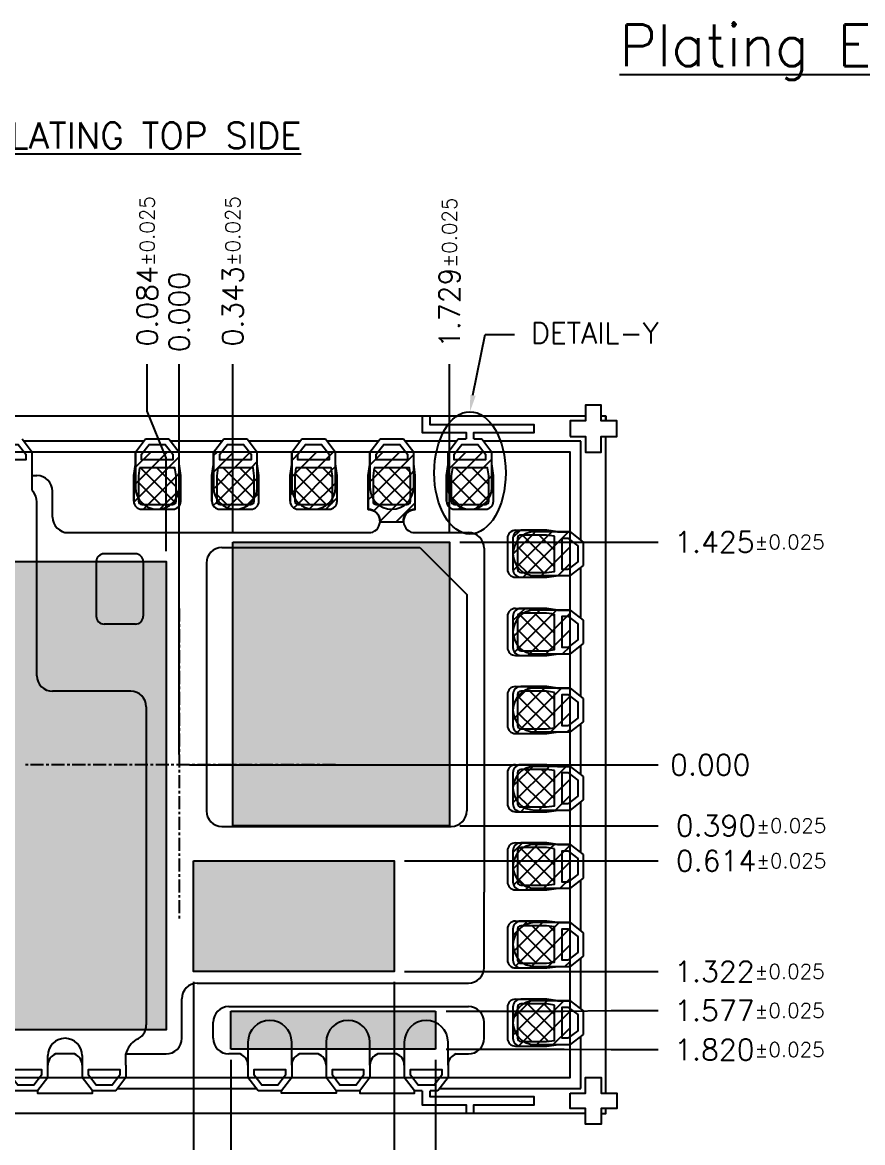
# Model space of a CAD drawing. Extents: x -63 to 190, y -89 to 86.
# Drawn here: x -15 to 65.6, y -21.3 to 86.2 of the extents above; entities that cross this region are included whole.
import ezdxf

# ---------------------------------------------------------------- set-up
doc = ezdxf.new("R2010")
doc.units = 0
doc.header["$MEASUREMENT"] = 0
doc.linetypes.add('CENTER', pattern=[2, 1.25, -0.25, 0.25, -0.25])
doc.linetypes.add('HIDDEN', pattern=[0.375, 0.25, -0.125])
doc.layers.get('0').update_dxf_attribs({"linetype": 'CONTINUOUS'})
doc.layers.get('DEFPOINTS').update_dxf_attribs({"linetype": 'CONTINUOUS'})
for name, color, linetype in [('CENTER', 1, 'CENTER'), ('DIM', 3, 'CONTINUOUS'), ('half_top', 6, 'CONTINUOUS'), ('HIDDEN', 6, 'HIDDEN'), ('max_plate', 4, 'CONTINUOUS'), ('Min', 1, 'CONTINUOUS'), ('min_plate', 6, 'CONTINUOUS')]:
    doc.layers.add(name, color=color, linetype=linetype)
doc.styles.add('ROMANS', font='romans.shx', dxfattribs={"height": 2})
doc.dimstyles.new('DETAIL-A', dxfattribs={"dimscale": 25, "dimtxt": 0.08, "dimasz": 0.09, "dimexe": 0.04, "dimexo": 0.02, "dimgap": 0.04, "dimtad": 0, "dimdec": 3, "dimlfac": 0.083333, "dimzin": 0, "dimdsep": 46, "dimtxsty": 'ROMANS', "dimcen": 0.04, "dimadec": 0, "dimazin": 0, "dimtfac": 1, "dimtdec": 3, "dimtofl": 0, "dimtmove": 2, "dimatfit": 3, "dimfxl": 1, "dimtolj": 1, "dimtzin": 0, "dimarcsym": 0})
doc.dimstyles.new('DETAIL-A-1', dxfattribs={"dimscale": 25, "dimtxt": 0.08, "dimasz": 0.09, "dimexe": 0.04, "dimexo": 0.04, "dimgap": 0.04, "dimtad": 0, "dimdec": 3, "dimlfac": 0.05, "dimzin": 0, "dimdsep": 46, "dimtxsty": 'ROMANS', "dimcen": 0.04, "dimadec": 0, "dimazin": 0, "dimtfac": 1, "dimtdec": 3, "dimtofl": 0, "dimtmove": 0, "dimatfit": 3, "dimfxl": 1, "dimtolj": 1, "dimtzin": 0, "dimarcsym": 0})

# ---------------------------------------------------------------- blocks, each defined once
blk = doc.blocks.new('*D0')
at = {"layer": 'DEFPOINTS', "color": 0, "transparency": 16777216}
for p in [(196.78, 458.96), (196.78, 420.51), (196.78, 420.51)]:
    blk.add_point(p, dxfattribs=at)
at = {"layer": 'DIM', "color": 0, "lineweight": -2, "transparency": 16777216}
blk.add_line((196.78, 421.51), (196.78, 458.96), dxfattribs=at)
at = {"layer": 'DIM', "color": 0, "transparency": 16777216, "insert": (196.78, 463.96), "char_height": 2, "attachment_point": 5, "rotation": 90, "style": 'ROMANS'}
blk.add_mtext('\\A1;0.000', dxfattribs=at)
blk = doc.blocks.new('*D1')
at = {"layer": 'DEFPOINTS', "color": 0, "transparency": 16777216}
for p in [(196.78, 420.51), (196.78, 420.51), (242.73, 420.51)]:
    blk.add_point(p, dxfattribs=at)
at = {"layer": 'DIM', "color": 0, "lineweight": -2, "transparency": 16777216}
blk.add_line((197.78, 420.51), (242.73, 420.51), dxfattribs=at)
at = {"layer": 'DIM', "color": 0, "transparency": 16777216, "insert": (247.73, 420.51), "char_height": 2, "attachment_point": 5, "style": 'ROMANS'}
blk.add_mtext('\\A1;0.000', dxfattribs=at)
blk = doc.blocks.new('*D2')
at = {"layer": 'DEFPOINTS', "color": 0, "transparency": 16777216}
for p in [(172.05, 458.96), (172.05, 440.01), (196.78, 420.51)]:
    blk.add_point(p, dxfattribs=at)
at = {"layer": 'DIM', "color": 0, "lineweight": -2, "transparency": 16777216}
blk.add_line((172.05, 441.01), (172.05, 458.96), dxfattribs=at)
at = {"layer": 'DIM', "color": 0, "transparency": 16777216, "insert": (172.05, 467.73), "char_height": 2, "attachment_point": 5, "rotation": 90, "style": 'ROMANS'}
blk.add_mtext('\\A1;1.649{\\H1.4;±0.025}', dxfattribs=at)
blk = doc.blocks.new('*D3')
at = {"layer": 'DEFPOINTS', "color": 0, "transparency": 16777216}
for p in [(193.71, 458.96), (195.52, 440.01), (196.78, 420.51)]:
    blk.add_point(p, dxfattribs=at)
at = {"layer": 'DIM', "color": 0, "lineweight": -2, "transparency": 16777216}
for p, q in [((193.71, 454.46), (193.71, 458.96)), ((195.52, 449.96), (193.71, 454.46)), ((195.52, 441.01), (195.52, 449.96))]:
    blk.add_line(p, q, dxfattribs=at)
at = {"layer": 'DIM', "color": 0, "transparency": 16777216, "insert": (193.71, 467.87), "char_height": 2, "attachment_point": 5, "rotation": 90, "style": 'ROMANS'}
blk.add_mtext('\\A1;0.084{\\H1.4;±0.025}', dxfattribs=at)
blk = doc.blocks.new('*D4')
at = {"layer": 'DEFPOINTS', "color": 0, "transparency": 16777216}
for p in [(201.92, 458.96), (201.92, 441.89), (196.78, 420.51)]:
    blk.add_point(p, dxfattribs=at)
at = {"layer": 'DIM', "color": 0, "lineweight": -2, "transparency": 16777216}
blk.add_line((201.92, 442.89), (201.92, 458.96), dxfattribs=at)
at = {"layer": 'DIM', "color": 0, "transparency": 16777216, "insert": (201.92, 467.87), "char_height": 2, "attachment_point": 5, "rotation": 90, "style": 'ROMANS'}
blk.add_mtext('\\A1;0.343{\\H1.4;±0.025}', dxfattribs=at)
blk = doc.blocks.new('*D5')
at = {"layer": 'DEFPOINTS', "color": 0, "transparency": 16777216}
for p in [(222.71, 458.96), (222.71, 441.89), (196.78, 420.51)]:
    blk.add_point(p, dxfattribs=at)
at = {"layer": 'DIM', "color": 0, "lineweight": -2, "transparency": 16777216}
blk.add_line((222.71, 442.89), (222.71, 458.96), dxfattribs=at)
at = {"layer": 'DIM', "color": 0, "transparency": 16777216, "insert": (222.71, 467.73), "char_height": 2, "attachment_point": 5, "rotation": 90, "style": 'ROMANS'}
blk.add_mtext('\\A1;1.729{\\H1.4;±0.025}', dxfattribs=at)
blk = doc.blocks.new('*D6')
at = {"layer": 'DEFPOINTS', "color": 0, "transparency": 16777216}
for p in [(196.78, 420.51), (222.71, 414.67), (242.73, 414.67)]:
    blk.add_point(p, dxfattribs=at)
at = {"layer": 'DIM', "color": 0, "lineweight": -2, "transparency": 16777216}
blk.add_line((223.71, 414.67), (242.73, 414.67), dxfattribs=at)
at = {"layer": 'DIM', "color": 0, "transparency": 16777216, "insert": (251.64, 414.67), "char_height": 2, "attachment_point": 5, "style": 'ROMANS'}
blk.add_mtext('\\A1;0.390{\\H1.4;±0.025}', dxfattribs=at)
blk = doc.blocks.new('*D7')
at = {"layer": 'DEFPOINTS', "color": 0, "transparency": 16777216}
for p in [(222.71, 441.89), (242.73, 441.89), (196.78, 420.51)]:
    blk.add_point(p, dxfattribs=at)
at = {"layer": 'DIM', "color": 0, "lineweight": -2, "transparency": 16777216}
blk.add_line((223.71, 441.89), (242.73, 441.89), dxfattribs=at)
at = {"layer": 'DIM', "color": 0, "transparency": 16777216, "insert": (251.49, 441.89), "char_height": 2, "attachment_point": 5, "style": 'ROMANS'}
blk.add_mtext('\\A1;1.425{\\H1.4;±0.025}', dxfattribs=at)
blk = doc.blocks.new('*D8')
at = {"layer": 'DEFPOINTS', "color": 0, "transparency": 16777216}
for p in [(196.78, 420.51), (217.39, 411.3), (242.73, 411.3)]:
    blk.add_point(p, dxfattribs=at)
at = {"layer": 'DIM', "color": 0, "lineweight": -2, "transparency": 16777216}
blk.add_line((218.39, 411.3), (242.73, 411.3), dxfattribs=at)
at = {"layer": 'DIM', "color": 0, "transparency": 16777216, "insert": (251.64, 411.3), "char_height": 2, "attachment_point": 5, "style": 'ROMANS'}
blk.add_mtext('\\A1;0.614{\\H1.4;±0.025}', dxfattribs=at)
blk = doc.blocks.new('*D9')
at = {"layer": 'DEFPOINTS', "color": 0, "transparency": 16777216}
for p in [(196.78, 420.51), (221.38, 396.86), (242.73, 396.93)]:
    blk.add_point(p, dxfattribs=at)
at = {"layer": 'DIM', "color": 0, "lineweight": -2, "transparency": 16777216}
for p, q in [((222.38, 396.86), (233.73, 396.86)), ((233.73, 396.86), (238.23, 396.93)), ((238.23, 396.93), (242.73, 396.93))]:
    blk.add_line(p, q, dxfattribs=at)
at = {"layer": 'DIM', "color": 0, "transparency": 16777216, "insert": (251.49, 396.93), "char_height": 2, "attachment_point": 5, "style": 'ROMANS'}
blk.add_mtext('\\A1;1.577{\\H1.4;±0.025}', dxfattribs=at)
blk = doc.blocks.new('*D10')
at = {"layer": 'DEFPOINTS', "color": 0, "transparency": 16777216}
for p in [(196.78, 420.51), (217.39, 400.68), (217.39, 382.09)]:
    blk.add_point(p, dxfattribs=at)
at = {"layer": 'DIM', "color": 0, "lineweight": -2, "transparency": 16777216}
blk.add_line((217.39, 399.68), (217.39, 382.09), dxfattribs=at)
at = {"layer": 'DIM', "color": 0, "transparency": 16777216, "insert": (217.39, 373.33), "char_height": 2, "attachment_point": 5, "rotation": 90, "style": 'ROMANS'}
blk.add_mtext('\\A1;1.374{\\H1.4;±0.025}', dxfattribs=at)
blk = doc.blocks.new('*D11')
at = {"layer": 'DEFPOINTS', "color": 0, "transparency": 16777216}
for p in [(196.78, 420.51), (198.15, 400.68), (198.15, 382.09)]:
    blk.add_point(p, dxfattribs=at)
at = {"layer": 'DIM', "color": 0, "lineweight": -2, "transparency": 16777216}
blk.add_line((198.15, 399.68), (198.15, 382.09), dxfattribs=at)
at = {"layer": 'DIM', "color": 0, "transparency": 16777216, "insert": (198.15, 373.18), "char_height": 2, "attachment_point": 5, "rotation": 90, "style": 'ROMANS'}
blk.add_mtext('\\A1;0.091{\\H1.4;±0.025}', dxfattribs=at)
blk = doc.blocks.new('*D12')
at = {"layer": 'DEFPOINTS', "color": 0, "transparency": 16777216}
for p in [(196.78, 420.51), (150.83, 398.38), (162.14, 394.26)]:
    blk.add_point(p, dxfattribs=at)
at = {"layer": 'DIM', "color": 0, "lineweight": -2, "transparency": 16777216}
for p, q in [((155.33, 398.38), (150.83, 398.38)), ((157.64, 394.26), (155.33, 398.38)), ((161.14, 394.26), (157.64, 394.26))]:
    blk.add_line(p, q, dxfattribs=at)
at = {"layer": 'DIM', "color": 0, "transparency": 16777216, "insert": (142.06, 398.38), "char_height": 2, "attachment_point": 5, "style": 'ROMANS'}
blk.add_mtext('\\A1;1.750{\\H1.4;±0.025}', dxfattribs=at)
blk = doc.blocks.new('*D13')
at = {"layer": 'DEFPOINTS', "color": 0, "transparency": 16777216}
for p in [(150.83, 438.13), (162.14, 436.41), (196.78, 420.51)]:
    blk.add_point(p, dxfattribs=at)
at = {"layer": 'DIM', "color": 0, "lineweight": -2, "transparency": 16777216}
for p, q in [((155.33, 438.13), (150.83, 438.13)), ((157.64, 436.41), (155.33, 438.13)), ((161.14, 436.41), (157.64, 436.41))]:
    blk.add_line(p, q, dxfattribs=at)
at = {"layer": 'DIM', "color": 0, "transparency": 16777216, "insert": (142.06, 438.13), "char_height": 2, "attachment_point": 5, "style": 'ROMANS'}
blk.add_mtext('\\A1;1.060{\\H1.4;±0.025}', dxfattribs=at)
blk = doc.blocks.new('*D14')
at = {"layer": 'DEFPOINTS', "color": 0, "transparency": 16777216}
for p in [(150.83, 442.6), (172.05, 440.01), (196.78, 420.51)]:
    blk.add_point(p, dxfattribs=at)
at = {"layer": 'DIM', "color": 0, "lineweight": -2, "transparency": 16777216}
for p, q in [((155.33, 442.6), (150.83, 442.6)), ((159.83, 440.01), (155.33, 442.6)), ((171.05, 440.01), (159.83, 440.01))]:
    blk.add_line(p, q, dxfattribs=at)
at = {"layer": 'DIM', "color": 0, "transparency": 16777216, "insert": (142.06, 442.6), "char_height": 2, "attachment_point": 5, "style": 'ROMANS'}
blk.add_mtext('\\A1;1.300{\\H1.4;±0.025}', dxfattribs=at)
blk = doc.blocks.new('*D15')
at = {"layer": 'DEFPOINTS', "color": 0, "transparency": 16777216}
for p in [(196.78, 420.51), (150.83, 402.27), (172.05, 395.09)]:
    blk.add_point(p, dxfattribs=at)
at = {"layer": 'DIM', "color": 0, "lineweight": -2, "transparency": 16777216}
for p, q in [((155.33, 402.27), (150.83, 402.27)), ((159.83, 395.09), (155.33, 402.27)), ((171.05, 395.09), (159.83, 395.09))]:
    blk.add_line(p, q, dxfattribs=at)
at = {"layer": 'DIM', "color": 0, "transparency": 16777216, "insert": (142.06, 402.27), "char_height": 2, "attachment_point": 5, "style": 'ROMANS'}
blk.add_mtext('\\A1;1.695{\\H1.4;±0.025}', dxfattribs=at)
blk = doc.blocks.new('*D16')
at = {"layer": 'DEFPOINTS', "color": 0, "transparency": 16777216}
for p in [(196.78, 420.51), (217.39, 400.68), (242.73, 400.68)]:
    blk.add_point(p, dxfattribs=at)
at = {"layer": 'DIM', "color": 0, "lineweight": -2, "transparency": 16777216}
blk.add_line((218.39, 400.68), (242.73, 400.68), dxfattribs=at)
at = {"layer": 'DIM', "color": 0, "transparency": 16777216, "insert": (251.49, 400.68), "char_height": 2, "attachment_point": 5, "style": 'ROMANS'}
blk.add_mtext('\\A1;1.322{\\H1.4;±0.025}', dxfattribs=at)
blk = doc.blocks.new('*D17')
at = {"layer": 'DEFPOINTS', "color": 0, "transparency": 16777216}
for p in [(196.78, 420.51), (221.38, 393.21), (242.73, 393.18)]:
    blk.add_point(p, dxfattribs=at)
at = {"layer": 'DIM', "color": 0, "lineweight": -2, "transparency": 16777216}
for p, q in [((222.38, 393.21), (233.73, 393.21)), ((233.73, 393.21), (238.23, 393.18)), ((238.23, 393.18), (242.73, 393.18))]:
    blk.add_line(p, q, dxfattribs=at)
at = {"layer": 'DIM', "color": 0, "transparency": 16777216, "insert": (251.49, 393.18), "char_height": 2, "attachment_point": 5, "style": 'ROMANS'}
blk.add_mtext('\\A1;1.820{\\H1.4;±0.025}', dxfattribs=at)
blk = doc.blocks.new('*D18')
at = {"layer": 'DEFPOINTS', "color": 0, "transparency": 16777216}
for p in [(196.78, 420.51), (201.73, 393.21), (201.73, 382.09)]:
    blk.add_point(p, dxfattribs=at)
at = {"layer": 'DIM', "color": 0, "lineweight": -2, "transparency": 16777216}
blk.add_line((201.73, 392.21), (201.73, 382.09), dxfattribs=at)
at = {"layer": 'DIM', "color": 0, "transparency": 16777216, "insert": (201.73, 373.18), "char_height": 2, "attachment_point": 5, "rotation": 90, "style": 'ROMANS'}
blk.add_mtext('\\A1;0.331{\\H1.4;±0.025}', dxfattribs=at)
blk = doc.blocks.new('*D19')
at = {"layer": 'DEFPOINTS', "color": 0, "transparency": 16777216}
for p in [(196.78, 420.51), (221.38, 393.21), (221.38, 382.09)]:
    blk.add_point(p, dxfattribs=at)
at = {"layer": 'DIM', "color": 0, "lineweight": -2, "transparency": 16777216}
blk.add_line((221.38, 392.21), (221.38, 382.09), dxfattribs=at)
at = {"layer": 'DIM', "color": 0, "transparency": 16777216, "insert": (221.38, 373.33), "char_height": 2, "attachment_point": 5, "rotation": 90, "style": 'ROMANS'}
blk.add_mtext('\\A1;1.640{\\H1.4;±0.025}', dxfattribs=at)
blk = doc.blocks.new('*D37')
at = {"layer": 'DEFPOINTS', "color": 0, "transparency": 16777216}
for p in [(196.78, 405.51), (162.14, 394.26), (162.14, 382.09)]:
    blk.add_point(p, dxfattribs=at)
at = {"layer": 'DIM', "color": 0, "lineweight": -2, "transparency": 16777216}
blk.add_line((162.14, 393.26), (162.14, 382.09), dxfattribs=at)
at = {"layer": 'DIM', "color": 0, "transparency": 16777216, "insert": (162.14, 373.18), "char_height": 2, "attachment_point": 5, "rotation": 90, "style": 'ROMANS'}
blk.add_mtext('\\A1;2.309{\\H1.4;±0.025}', dxfattribs=at)
blk = doc.blocks.new('*D38')
at = {"layer": 'DEFPOINTS', "color": 0, "transparency": 16777216}
for p in [(196.78, 405.51), (166.85, 394.26), (166.85, 382.09)]:
    blk.add_point(p, dxfattribs=at)
at = {"layer": 'DIM', "color": 0, "lineweight": -2, "transparency": 16777216}
blk.add_line((166.85, 393.26), (166.85, 382.09), dxfattribs=at)
at = {"layer": 'DIM', "color": 0, "transparency": 16777216, "insert": (166.85, 373.33), "char_height": 2, "attachment_point": 5, "rotation": 90, "style": 'ROMANS'}
blk.add_mtext('\\A1;1.995{\\H1.4;±0.025}', dxfattribs=at)

msp = doc.modelspace()

# ---------------------------------------------------------------- hatches: boundary and pattern name
at = {"layer": 'max_plate'}
h = msp.add_hatch(dxfattribs=at)
h.set_pattern_fill('ANSI31', color=256, scale=9, style=0)
h.paths.add_polyline_path([(30, 45), (25.8, 45), (25.8, 43.8099), (25.65, 42.7705), (25.65, 40.287, 0.41421356), (26.412, 39.525), (29.388, 39.525, 0.41421356), (30.15, 40.287), (30.15, 42.7705), (30, 43.89)])
h.paths.add_polyline_path([(29.5982, 43.5), (29.7, 42.7405), (29.7, 40.287, -0.41421356), (29.388, 39.975), (26.412, 39.975, -0.41421356), (26.1, 40.287), (26.1, 42.7382), (26.2099, 43.5)], flags=16)
h.paths.add_polyline_path([(22.5, 45), (18.3, 45), (18.3, 43.8099), (18.15, 42.7705), (18.15, 39.5012, -0.42761962), (19.2738, 38.325), (21.5262, 38.325, -0.42761962), (22.65, 39.5012), (22.65, 42.7705), (22.5, 43.89)])
h.paths.add_polyline_path([(22.0982, 43.5), (22.2, 42.7405), (22.2, 40.287, -0.41421356), (21.888, 39.975), (18.912, 39.975, -0.41421356), (18.6, 40.287), (18.6, 42.7382), (18.7099, 43.5)], flags=16)
h.paths.add_polyline_path([(15, 45), (10.8, 45), (10.8, 43.8099), (10.65, 42.7705), (10.65, 40.287, 0.41421356), (11.412, 39.525), (14.388, 39.525, 0.41421356), (15.15, 40.287), (15.15, 42.7705), (15, 43.89)])
h.paths.add_polyline_path([(14.5982, 43.5), (14.7, 42.7405), (14.7, 40.287, -0.41421356), (14.388, 39.975), (11.412, 39.975, -0.41421356), (11.1, 40.287), (11.1, 42.7382), (11.2099, 43.5)], flags=16)
h.paths.add_polyline_path([(7.5, 45), (3.3, 45), (3.3, 43.8099), (3.15, 42.7705), (3.15, 40.287, 0.41421356), (3.912, 39.525), (6.888, 39.525, 0.41421356), (7.65, 40.287), (7.65, 42.7705), (7.5, 43.89)])
h.paths.add_polyline_path([(7.0982, 43.5), (7.2, 42.7405), (7.2, 40.287, -0.41421356), (6.888, 39.975), (3.912, 39.975, -0.41421356), (3.6, 40.287), (3.6, 42.7382), (3.7099, 43.5)], flags=16)
h.paths.add_polyline_path([(0, 45), (-4.2, 45), (-4.2, 43.8099), (-4.35, 42.7705), (-4.35, 40.287, 0.41421356), (-3.588, 39.525), (-0.612, 39.525, 0.41421356), (0.15, 40.287), (0.15, 42.7705), (0, 43.89)])
h.paths.add_polyline_path([(-0.4018, 43.5), (-0.3, 42.7405), (-0.3, 40.287, -0.41421356), (-0.612, 39.975), (-3.588, 39.975, -0.41421356), (-3.9, 40.287), (-3.9, 42.7382), (-3.7901, 43.5)], flags=16)
h = msp.add_hatch(dxfattribs=at)
h.set_pattern_fill('ANSI31', color=256, scale=9, style=0)
h.paths.add_polyline_path([(37.5, 37.35), (36.3099, 37.35), (35.2705, 37.5), (32.787, 37.5, 0.41421356), (32.025, 36.738), (32.025, 33.762, 0.41421356), (32.787, 33), (35.2705, 33), (36.39, 33.15), (37.5, 33.15)])
h.paths.add_polyline_path([(36, 33.5518), (35.2405, 33.45), (32.787, 33.45, -0.41421356), (32.475, 33.762), (32.475, 36.738, -0.41421356), (32.787, 37.05), (35.2382, 37.05), (36, 36.9401)], flags=16)
h.paths.add_polyline_path([(37.5, 29.85), (36.3099, 29.85), (35.2705, 30), (32.787, 30, 0.41421356), (32.025, 29.238), (32.025, 26.262, 0.41421356), (32.787, 25.5), (35.2705, 25.5), (36.39, 25.65), (37.5, 25.65)])
h.paths.add_polyline_path([(36, 26.0518), (35.2405, 25.95), (32.787, 25.95, -0.41421356), (32.475, 26.262), (32.475, 29.238, -0.41421356), (32.787, 29.55), (35.2382, 29.55), (36, 29.4401)], flags=16)
h.paths.add_polyline_path([(37.5, 22.35), (36.3099, 22.35), (35.2705, 22.5), (32.787, 22.5, 0.41421356), (32.025, 21.738), (32.025, 18.762, 0.41421356), (32.787, 18), (35.2705, 18), (36.39, 18.15), (37.5, 18.15)])
h.paths.add_polyline_path([(36, 18.5518), (35.2405, 18.45), (32.787, 18.45, -0.41421356), (32.475, 18.762), (32.475, 21.738, -0.41421356), (32.787, 22.05), (35.2382, 22.05), (36, 21.9401)], flags=16)
h.paths.add_polyline_path([(37.5, 14.85), (36.3099, 14.85), (35.2705, 15), (32.787, 15, 0.41421356), (32.025, 14.238), (32.025, 11.262, 0.41421356), (32.787, 10.5), (35.2705, 10.5), (36.39, 10.65), (37.5, 10.65)])
h.paths.add_polyline_path([(36, 11.0518), (35.2405, 10.95), (32.787, 10.95, -0.41421356), (32.475, 11.262), (32.475, 14.238, -0.41421356), (32.787, 14.55), (35.2382, 14.55), (36, 14.4401)], flags=16)
h.paths.add_polyline_path([(37.5, 7.35), (36.3099, 7.35), (35.2705, 7.5), (32.787, 7.5, 0.41421356), (32.025, 6.738), (32.025, 3.762, 0.41421356), (32.787, 3), (35.2705, 3), (36.39, 3.15), (37.5, 3.15)])
h.paths.add_polyline_path([(36, 3.5518), (35.2405, 3.45), (32.787, 3.45, -0.41421356), (32.475, 3.762), (32.475, 6.738, -0.41421356), (32.787, 7.05), (35.2382, 7.05), (36, 6.9401)], flags=16)
h.paths.add_polyline_path([(37.5, -0.15), (36.3099, -0.15), (35.2705, 0), (32.787, 0, 0.41421356), (32.025, -0.762), (32.025, -3.738, 0.41421356), (32.787, -4.5), (35.2705, -4.5), (36.39, -4.35), (37.5, -4.35)])
h.paths.add_polyline_path([(36, -3.9482), (35.2405, -4.05), (32.787, -4.05, -0.41421356), (32.475, -3.738), (32.475, -0.762, -0.41421356), (32.787, -0.45), (35.2382, -0.45), (36, -0.5599)], flags=16)
h.paths.add_polyline_path([(37.5, -7.65), (36.3099, -7.65), (35.2705, -7.5), (32.787, -7.5, 0.41421356), (32.025, -8.262), (32.025, -11.238, 0.41421356), (32.787, -12), (35.2705, -12), (36.39, -11.85), (37.5, -11.85)])
h.paths.add_polyline_path([(36, -11.4482), (35.2405, -11.55), (32.787, -11.55, -0.41421356), (32.475, -11.238), (32.475, -8.262, -0.41421356), (32.787, -7.95), (35.2382, -7.95), (36, -8.0599)], flags=16)
at = {"layer": 'Min'}
h = msp.add_hatch(dxfattribs=at)
h.set_pattern_fill('DOTS,_O', color=256, scale=4.5)
h.set_pattern_definition([(0, (29514.06585, 7310.16572), (0.140625, 0.28125), [0, -0.28125])])
h.paths.add_polyline_path([(4.9584, -8.58), (24.6049, -8.58), (24.6049, -12.33), (4.9584, -12.33)])
h.paths.add_polyline_path([(5.1449, 36.375), (25.935, 36.375), (25.935, 9.1514), (5.1449, 9.1514)])
h.paths.add_polyline_path([(1.3687, 5.7833), (20.6137, 5.7833), (20.6137, -4.8367), (1.3687, -4.8367)])
h.paths.add_polyline_path([(-24.7313, 34.5), (-1.2563, 34.5), (-1.2563, -10.425), (-24.7313, -10.425)])
h.paths.add_polyline_path([(-29.925, -11.25), (-34.635, -11.25), (-34.635, 30.9), (-29.925, 30.9)])
at = {"layer": 'min_plate'}
h = msp.add_hatch(dxfattribs=at)
h.set_pattern_fill('ANSI37', color=256, scale=9, style=0)
h.paths.add_polyline_path([(29.7, 42.7405), (29.5982, 43.5), (26.2099, 43.5), (26.1, 42.7382), (26.1, 40.287, 0.41421356), (26.412, 39.975), (29.388, 39.975, 0.41421356), (29.7, 40.287)])
h.paths.add_polyline_path([(22.2, 42.7405), (22.0982, 43.5), (18.7099, 43.5), (18.6, 42.7382), (18.6, 40.287, 0.41421356), (18.912, 39.975), (21.888, 39.975, 0.41421356), (22.2, 40.287)])
h.paths.add_polyline_path([(14.7, 42.7405), (14.5982, 43.5), (11.2099, 43.5), (11.1, 42.7382), (11.1, 40.287, 0.41421356), (11.412, 39.975), (14.388, 39.975, 0.41421356), (14.7, 40.287)])
h.paths.add_polyline_path([(7.2, 42.7405), (7.0982, 43.5), (3.7099, 43.5), (3.6, 42.7382), (3.6, 40.287, 0.41421356), (3.912, 39.975), (6.888, 39.975, 0.41421356), (7.2, 40.287)])
h.paths.add_polyline_path([(-0.3, 42.7405), (-0.4018, 43.5), (-3.7901, 43.5), (-3.9, 42.7382), (-3.9, 40.287, 0.41421356), (-3.588, 39.975), (-0.612, 39.975, 0.41421356), (-0.3, 40.287)])
h = msp.add_hatch(dxfattribs=at)
h.set_pattern_fill('ANSI37', color=256, scale=9, style=0)
h.paths.add_polyline_path([(36, 36.9401), (35.2382, 37.05), (32.787, 37.05, 0.41421356), (32.475, 36.738), (32.475, 33.762, 0.41421356), (32.787, 33.45), (35.2405, 33.45), (36, 33.5518)])
h.paths.add_polyline_path([(36, 29.4401), (35.2382, 29.55), (32.787, 29.55, 0.41421356), (32.475, 29.238), (32.475, 26.262, 0.41421356), (32.787, 25.95), (35.2405, 25.95), (36, 26.0518)])
h.paths.add_polyline_path([(36, 21.9401), (35.2382, 22.05), (32.787, 22.05, 0.41421356), (32.475, 21.738), (32.475, 18.762, 0.41421356), (32.787, 18.45), (35.2405, 18.45), (36, 18.5518)])
h.paths.add_polyline_path([(36, 14.4401), (35.2382, 14.55), (32.787, 14.55, 0.41421356), (32.475, 14.238), (32.475, 11.262, 0.41421356), (32.787, 10.95), (35.2405, 10.95), (36, 11.0518)])
h.paths.add_polyline_path([(36, 6.9401), (35.2382, 7.05), (32.787, 7.05, 0.41421356), (32.475, 6.738), (32.475, 3.762, 0.41421356), (32.787, 3.45), (35.2405, 3.45), (36, 3.5518)])
h.paths.add_polyline_path([(36, -0.5599), (35.2382, -0.45), (32.787, -0.45, 0.41421356), (32.475, -0.762), (32.475, -3.738, 0.41421356), (32.787, -4.05), (35.2405, -4.05), (36, -3.9482)])
h.paths.add_polyline_path([(36, -8.0599), (35.2382, -7.95), (32.787, -7.95, 0.41421356), (32.475, -8.262), (32.475, -11.238, 0.41421356), (32.787, -11.55), (35.2405, -11.55), (36, -11.4482)])

# ---------------------------------------------------------------- linework, layer by layer
for p, q in [((40.95, 48.45), (40.5, 48.45)), ((40.95, 48.45), (40.95, 48)), ((-15.075, 46.275), (-14.1, 45)), ((-4.2, 45), (-3.225, 46.275)), ((-3.225, 46.275), (-0.975, 46.275)), ((-0.975, 46.275), (0, 45)), ((3.3, 45), (4.275, 46.275)), ((4.275, 46.275), (6.525, 46.275)), ((6.525, 46.275), (7.5, 45)), ((10.8, 45), (11.775, 46.275)), ((11.775, 46.275), (14.025, 46.275)), ((14.025, 46.275), (15, 45)), ((18.3, 45), (19.275, 46.275)), ((19.275, 46.275), (21.525, 46.275)), ((21.525, 46.275), (22.5, 45)), ((25.8, 45), (26.775, 46.275)), ((26.775, 46.275), (27.525, 46.275)), ((28.275, 46.275), (29.025, 46.275)), ((29.025, 46.275), (30, 45)), ((-3.3971, 46.05), (-14.9029, 46.05)), ((4.1029, 46.05), (-0.8029, 46.05)), ((11.6029, 46.05), (6.6971, 46.05)), ((19.1029, 46.05), (14.1971, 46.05)), ((26.6029, 46.05), (21.6971, 46.05)), ((38.55, 46.05), (29.1971, 46.05)), ((-14.1, 41.3502), (-14.1, 45)), ((-4.2, 43.8099), (-4.2, 45)), ((0, 41.625), (0, 45)), ((3.3, 43.8099), (3.3, 45)), ((7.5, 41.625), (7.5, 45)), ((10.8, 43.8099), (10.8, 45)), ((15, 41.625), (15, 45)), ((18.3, 43.8099), (18.3, 45)), ((22.5, 41.625), (22.5, 45)), ((25.8, 43.8099), (25.8, 45)), ((30, 41.625), (30, 45)), ((-4.35, 42.7705), (-4.2, 43.8099)), ((-4.2, 43.8099), (-4.2, 41.625)), ((0.15, 42.7705), (0, 43.89)), ((3.15, 42.7705), (3.3, 43.8099)), ((3.3, 43.8099), (3.3, 41.625)), ((7.65, 42.7705), (7.5, 43.89)), ((10.65, 42.7705), (10.8, 43.8099)), ((10.8, 43.8099), (10.8, 41.625)), ((15.15, 42.7705), (15, 43.89)), ((18.15, 42.7705), (18.3, 43.8099)), ((18.3, 43.8099), (18.3, 41.625)), ((22.65, 42.7705), (22.5, 43.89)), ((25.65, 42.7705), (25.8, 43.8099)), ((25.8, 43.8099), (25.8, 41.625)), ((30.15, 42.7705), (30, 43.89)), ((-14.1, 42.75), (-13.65, 42.75)), ((-4.35, 40.287), (-4.35, 42.7705)), ((0.15, 40.287), (0.15, 42.7705)), ((3.15, 40.287), (3.15, 42.7705)), ((7.65, 40.287), (7.65, 42.7705)), ((10.65, 40.287), (10.65, 42.7705)), ((15.15, 40.287), (15.15, 42.7705)), ((18.15, 39.5012), (18.15, 42.7705)), ((22.65, 39.5012), (22.65, 42.7705)), ((25.65, 40.287), (25.65, 42.7705)), ((30.15, 40.287), (30.15, 42.7705)), ((-12.15, 38.775), (-12.15, 41.25)), ((-13.65, 23.55), (-13.65, 40.2445)), ((-3.588, 39.525), (-0.612, 39.525)), ((3.912, 39.525), (6.888, 39.525)), ((11.412, 39.525), (14.388, 39.525)), ((26.412, 39.525), (29.388, 39.525)), ((-10.65, 37.275), (18.38, 37.275)), ((22.42, 37.275), (27.75, 37.275)), ((31.5, 36.738), (31.5, 33.762)), ((32.265, 37.5), (35.2705, 37.5)), ((36.3099, 37.35), (34.125, 37.35)), ((35.2705, 37.5), (36.39, 37.35)), ((36.3099, 37.35), (37.5, 37.35)), ((37.5, 37.35), (38.775, 36.375)), ((4.11, 35.85), (23.1, 35.85)), ((23.1, 35.85), (27.6, 31.35)), ((29.25, 35.775), (29.2575, 2.76)), ((38.775, 36.375), (38.775, 34.125)), ((-7.95, 34.5), (-7.95, 29.25)), ((-4.2, 35.25), (-7.2, 35.25)), ((-3.45, 34.5), (-3.45, 29.25)), ((2.61, 34.35), (2.61, 10.575)), ((38.775, 34.125), (37.5, 33.15)), ((32.262, 33), (35.2705, 33)), ((34.125, 33.15), (37.5, 33.15)), ((35.2705, 33), (36.39, 33.15)), ((27.6, 31.35), (27.6, 10.575)), ((31.5, 29.238), (31.5, 26.262)), ((32.265, 30), (35.2705, 30)), ((36.3099, 29.85), (34.125, 29.85)), ((35.2705, 30), (36.39, 29.85)), ((36.3099, 29.85), (37.5, 29.85)), ((37.5, 29.85), (38.775, 28.875)), ((-4.2, 28.5), (-7.2, 28.5)), ((38.775, 28.875), (38.775, 26.625)), ((38.775, 26.625), (37.5, 25.65)), ((32.262, 25.5), (35.2705, 25.5)), ((34.125, 25.65), (37.5, 25.65)), ((35.2705, 25.5), (36.39, 25.65)), ((-4.65, 22.05), (-12.15, 22.05)), ((31.5, 21.738), (31.5, 18.762)), ((32.265, 22.5), (35.2705, 22.5)), ((36.3099, 22.35), (34.125, 22.35)), ((35.2705, 22.5), (36.39, 22.35)), ((36.3099, 22.35), (37.5, 22.35)), ((37.5, 22.35), (38.775, 21.375)), ((-3.15, 20.55), (-3.15, -9.9705)), ((38.775, 21.375), (38.775, 19.125)), ((38.775, 19.125), (37.5, 18.15)), ((32.262, 18), (35.2705, 18)), ((34.125, 18.15), (37.5, 18.15)), ((35.2705, 18), (36.39, 18.15)), ((31.5, 14.238), (31.5, 11.262)), ((32.265, 15), (35.2705, 15)), ((36.3099, 14.85), (34.125, 14.85)), ((35.2705, 15), (36.39, 14.85)), ((36.3099, 14.85), (37.5, 14.85)), ((37.5, 14.85), (38.775, 13.875)), ((38.775, 13.875), (38.775, 11.625)), ((38.775, 11.625), (37.5, 10.65)), ((32.262, 10.5), (35.2705, 10.5)), ((34.125, 10.65), (37.5, 10.65)), ((35.2705, 10.5), (36.39, 10.65)), ((4.11, 9.075), (26.1, 9.075)), ((31.5, 6.738), (31.5, 3.762)), ((32.265, 7.5), (35.2705, 7.5)), ((36.3099, 7.35), (34.125, 7.35)), ((35.2705, 7.5), (36.39, 7.35)), ((36.3099, 7.35), (37.5, 7.35)), ((37.5, 7.35), (38.775, 6.375)), ((38.775, 6.375), (38.775, 4.125)), ((38.775, 4.125), (37.5, 3.15)), ((29.2575, -4.4617), (29.2575, 2.76)), ((32.262, 3), (35.2705, 3)), ((34.125, 3.15), (37.5, 3.15)), ((35.2705, 3), (36.39, 3.15)), ((32.265, 0), (35.2705, 0)), ((31.5, -0.762), (31.5, -3.738)), ((36.3099, -0.15), (34.125, -0.15)), ((35.2705, 0), (36.39, -0.15)), ((36.3099, -0.15), (37.5, -0.15)), ((37.5, -0.15), (38.775, -1.125)), ((38.775, -1.125), (38.775, -3.375)), ((38.775, -3.375), (37.5, -4.35)), ((32.262, -4.5), (35.2705, -4.5)), ((34.125, -4.35), (37.5, -4.35)), ((35.2705, -4.5), (36.39, -4.35)), ((1.7437, -5.9617), (27.7575, -5.9617)), ((0.2437, -9.36), (0.2437, -7.4617)), ((32.265, -7.5), (35.2705, -7.5)), ((35.2705, -7.5), (36.39, -7.65)), ((4.7625, -8.205), (27.7575, -8.205)), ((31.5, -8.262), (31.5, -11.238)), ((36.3099, -7.65), (34.125, -7.65)), ((36.3099, -7.65), (37.5, -7.65)), ((37.5, -7.65), (38.775, -8.625)), ((0.2437, -11.25), (0.2437, -9.36)), ((38.775, -8.625), (38.775, -10.875)), ((3.2625, -11.25), (3.2625, -9.705)), ((29.2575, -11.25), (29.2575, -9.705)), ((6.6, -11.625), (6.6, -15)), ((10.8, -13.8099), (10.8, -11.625)), ((14.1, -11.625), (14.1, -15)), ((18.3, -13.8099), (18.3, -11.625)), ((21.6, -11.625), (21.6, -15)), ((25.8, -13.8099), (25.8, -11.625)), ((38.775, -10.875), (37.5, -11.85)), ((-10.05, -12.75), (-11.85, -12.75)), ((-5.1, -12.75), (-1.2563, -12.75)), ((-5.1, -13.8099), (-5.1, -12.75)), ((5.85, -12.75), (4.7625, -12.75)), ((13.35, -12.75), (11.55, -12.75)), ((20.85, -12.75), (19.05, -12.75)), ((26.55, -12.75), (27.7575, -12.75)), ((32.262, -12), (35.2705, -12)), ((34.125, -11.85), (37.5, -11.85)), ((35.2705, -12), (36.39, -11.85)), ((-12.6, -15), (-12.6, -12.9001)), ((-9.3, -12.9001), (-9.3, -15)), ((-5.1, -13.8099), (-5.1, -15)), ((10.8, -13.8099), (10.8, -15)), ((18.3, -13.8099), (18.3, -15)), ((25.8, -13.8099), (25.8, -15)), ((-12.6, -15), (-13.575, -16.275)), ((-8.325, -16.275), (-9.3, -15)), ((-5.1, -15), (-6.075, -16.275)), ((7.575, -16.275), (6.6, -15)), ((10.8, -15), (9.825, -16.275)), ((15.075, -16.275), (14.1, -15)), ((18.3, -15), (17.325, -16.275)), ((22.575, -16.275), (21.6, -15)), ((25.8, -15), (24.825, -16.275)), ((-13.575, -16.275), (-15.825, -16.275)), ((-6.075, -16.275), (-8.325, -16.275)), ((9.825, -16.275), (7.575, -16.275)), ((17.325, -16.275), (15.075, -16.275)), ((23.325, -16.275), (22.575, -16.275)), ((24.825, -16.275), (24.075, -16.275)), ((39, -18.45), (-39, -18.45))]:
    msp.add_line(p, q)
for points in [[(37.5, 46.5), (39, 46.5), (39, 45), (40.5, 45), (40.5, 46.5), (42, 46.5), (42, 48), (40.5, 48), (40.5, 49.5), (39, 49.5), (39, 48), (37.5, 48), (37.5, 46.5)], [(37.5, -16.5), (39, -16.5), (39, -15), (40.5, -15), (40.5, -16.5), (42, -16.5), (42, -18), (40.5, -18), (40.5, -19.5), (39, -19.5), (39, -18), (37.5, -18), (37.5, -16.5)]]:
    msp.add_lwpolyline(points, close=True)
for points in [[(39, 48.45), (-39, 48.45)], [(23.325, 48.45), (23.325, 46.875), (27.525, 46.875), (27.525, 46.275)], [(28.275, 46.275), (28.275, 46.875), (34.05, 46.875), (34.05, 47.625), (24.075, 47.625), (24.075, 48.45)], [(40.95, 48), (40.95, 48.45), (40.5, 48.45)], [(40.95, -16.5), (40.95, 46.5)], [(26.6029, 46.05), (21.6971, 46.05)], [(38.55, 36.5471), (38.55, 46.05)], [(38.55, 29.0471), (38.55, 33.9529)], [(38.55, 21.5471), (38.55, 26.4529)], [(38.55, 14.0471), (38.55, 18.9529)], [(38.55, 6.5471), (38.55, 11.4529)], [(38.55, -0.9529), (38.55, 3.9529)], [(38.55, -8.4529), (38.55, -3.5471)], [(38.55, -16.05), (38.55, -11.0471)], [(-5.9029, -16.05), (7.4029, -16.05)], [(24.9971, -16.05), (38.55, -16.05)], [(-13.575, -16.275), (-13.575, -16.5), (-8.325, -16.5), (-8.325, -16.275)], [(15.075, -16.275), (15.075, -16.5), (9.825, -16.5), (9.825, -16.275)], [(17.325, -16.275), (17.325, -16.5), (22.575, -16.5), (22.575, -16.275)], [(23.325, -16.275), (23.325, -17.625), (27.525, -17.625), (27.525, -18.45)], [(28.275, -18.45), (28.275, -17.625), (34.05, -17.625), (34.05, -16.875), (24.075, -16.875), (24.075, -16.275)], [(40.5, -18.45), (40.95, -18.45), (40.95, -18)]]:
    msp.add_lwpolyline(points)
for centre, radius, start, end in [((-13.65, 41.25), 1.5, 0, 90), ((-12.825, 42.1404), 1.5, 211.788331, 219.194967), ((-15.15, 40.2445), 1.5, 0, 39.194967), ((-2.1, 41.625), 2.1, 180, 360), ((5.4, 41.625), 2.1, 180, 360), ((12.9, 41.625), 2.1, 180, 360), ((20.4, 41.625), 2.1, 180, 360), ((27.9, 41.625), 2.1, 180, 360), ((-3.588, 40.287), 0.762, 180, 270), ((-0.612, 40.287), 0.762, 270, 0), ((3.912, 40.287), 0.762, 180, 270), ((6.888, 40.287), 0.762, 270, 0), ((11.412, 40.287), 0.762, 180, 270), ((14.388, 40.287), 0.762, 270, 0), ((26.412, 40.287), 0.762, 180, 270), ((29.388, 40.287), 0.762, 270, 0), ((-10.65, 38.775), 1.5, 180, 270), ((18.15, 38.3762), 1.125, 281.799032, 90), ((22.65, 38.3762), 1.125, 90, 258.200968), ((27.75, 35.775), 1.5, 0, 90), ((32.262, 36.738), 0.762, 90, 180), ((34.125, 35.25), 2.1, 90, 270), ((4.11, 34.35), 1.5, 90, 180), ((-7.2, 34.5), 0.75, 90, 180), ((-4.2, 34.5), 0.75, 0, 90), ((32.262, 33.762), 0.762, 180, 270), ((-7.2, 29.25), 0.75, 180, 270), ((-4.2, 29.25), 0.75, 270, 0), ((32.262, 29.238), 0.762, 90, 180), ((34.125, 27.75), 2.1, 90, 270), ((32.262, 26.262), 0.762, 180, 270), ((-12.15, 23.55), 1.5, 180, 270), ((-4.65, 20.55), 1.5, 360, 90), ((32.262, 21.738), 0.762, 90, 180), ((34.125, 20.25), 2.1, 90, 270), ((32.262, 18.762), 0.762, 180, 270), ((32.262, 14.238), 0.762, 90, 180), ((34.125, 12.75), 2.1, 90, 270), ((32.262, 11.262), 0.762, 180, 270), ((4.11, 10.575), 1.5, 180, 270), ((26.1, 10.575), 1.5, 270, 0), ((32.262, 6.738), 0.762, 90, 180), ((34.125, 5.25), 2.1, 90, 270), ((32.262, 3.762), 0.762, 180, 270), ((32.262, -0.762), 0.762, 90, 180), ((34.125, -2.25), 2.1, 90, 270), ((32.262, -3.738), 0.762, 180, 270), ((27.7575, -4.4617), 1.5, 270, 0), ((1.7437, -7.4617), 1.5, 90, 180), ((32.262, -8.262), 0.762, 90, 180), ((4.7625, -9.705), 1.5, 90, 180), ((27.7575, -9.705), 1.5, 0, 90), ((34.125, -9.75), 2.1, 90, 270), ((8.7, -11.625), 2.1, 0, 180), ((16.2, -11.625), 2.1, 0, 180), ((23.7, -11.625), 2.1, 0, 180), ((-4.65, -9.9705), 1.5, 290.827497, 0), ((-10.95, -12.9001), 1.65, 360, 180), ((-2.9576, -13.2397), 2.1977, 121.830904, 167.125686), ((-1.2563, -11.25), 1.5, 270, 0), ((4.7625, -11.25), 1.5, 180, 270), ((27.7575, -11.25), 1.5, 270, 0), ((32.262, -11.238), 0.762, 180, 270), ((-11.4761, -13.8099), 1.1239, 109.430671, 180), ((-10.4239, -13.8099), 1.1239, 0, 70.569329), ((5.4761, -13.8099), 1.1239, 0, 70.569329), ((11.9239, -13.8099), 1.1239, 109.430671, 180), ((12.9761, -13.8099), 1.1239, 0, 70.569329), ((19.4239, -13.8099), 1.1239, 109.430671, 180), ((20.4761, -13.8099), 1.1239, 0, 70.569329), ((26.9239, -13.8099), 1.1239, 109.430671, 180)]:
    msp.add_arc(centre, radius, start, end)
msp.add_point((0, 15))
at = {"layer": 'CENTER'}
for p, q in [((0, 30), (0, 0)), ((0, 30), (0, 0)), ((0, 30), (0, 0)), ((15, 15), (-15, 15)), ((15, 15), (-15, 15)), ((15, 15), (-15, 15))]:
    msp.add_line(p, q, dxfattribs=at)
at = {"layer": 'DIM'}
for p, q in [((28.1909, 50.4534), (29.3503, 56.3049)), ((29.3503, 56.3049), (32.1665, 56.3049))]:
    msp.add_line(p, q, dxfattribs=at)
msp.add_ellipse((27.9, 43.0129), major_axis=(0, 5.867), ratio=0.5840277, start_param=-12.56637061, end_param=-6.28318531, dxfattribs=at)
msp.add_solid([(27.9287, 50.5019), (28.4532, 50.405), (27.9, 48.8799)], dxfattribs=at)
at = {"layer": 'half_top'}
for points in [[(-14.7, 44.7969), (-14.7, 44.25), (-17.7, 44.25), (-17.7, 44.7969), (-16.9711, 45.75), (-15.4289, 45.75)], [(-0.6, 44.7969), (-0.6, 44.25), (-3.6, 44.25), (-3.6, 44.7969), (-2.8711, 45.75), (-1.3289, 45.75)], [(6.9, 44.7969), (6.9, 44.25), (3.9, 44.25), (3.9, 44.7969), (4.6289, 45.75), (6.1711, 45.75)], [(14.4, 44.7969), (14.4, 44.25), (11.4, 44.25), (11.4, 44.7969), (12.1289, 45.75), (13.6711, 45.75)], [(21.9, 44.7969), (21.9, 44.25), (18.9, 44.25), (18.9, 44.7969), (19.6289, 45.75), (21.1711, 45.75)], [(29.4, 44.7969), (29.4, 44.25), (26.4, 44.25), (26.4, 44.7969), (27.1289, 45.75), (28.6711, 45.75)], [(37.2969, 33.75), (36.75, 33.75), (36.75, 36.75), (37.2969, 36.75), (38.25, 36.0211), (38.25, 34.4789)], [(37.2969, 26.25), (36.75, 26.25), (36.75, 29.25), (37.2969, 29.25), (38.25, 28.5211), (38.25, 26.9789)], [(37.2969, 18.75), (36.75, 18.75), (36.75, 21.75), (37.2969, 21.75), (38.25, 21.0211), (38.25, 19.4789)], [(37.2969, 11.25), (36.75, 11.25), (36.75, 14.25), (37.2969, 14.25), (38.25, 13.5211), (38.25, 11.9789)], [(37.2969, 3.75), (36.75, 3.75), (36.75, 6.75), (37.2969, 6.75), (38.25, 6.0211), (38.25, 4.4789)], [(37.2969, -3.75), (36.75, -3.75), (36.75, -0.75), (37.2969, -0.75), (38.25, -1.4789), (38.25, -3.0211)], [(37.2969, -11.25), (36.75, -11.25), (36.75, -8.25), (37.2969, -8.25), (38.25, -8.9789), (38.25, -10.5211)], [(-16.2, -14.7969), (-16.2, -14.25), (-13.2, -14.25), (-13.2, -14.7969), (-13.9289, -15.75), (-15.4711, -15.75)], [(-8.7, -14.7969), (-8.7, -14.25), (-5.7, -14.25), (-5.7, -14.7969), (-6.4289, -15.75), (-7.9711, -15.75)], [(7.2, -14.7969), (7.2, -14.25), (10.2, -14.25), (10.2, -14.7969), (9.4711, -15.75), (7.9289, -15.75)], [(14.7, -14.7969), (14.7, -14.25), (17.7, -14.25), (17.7, -14.7969), (16.9711, -15.75), (15.4289, -15.75)], [(22.2, -14.7969), (22.2, -14.25), (25.2, -14.25), (25.2, -14.7969), (24.4711, -15.75), (22.9289, -15.75)]]:
    msp.add_lwpolyline(points, close=True, dxfattribs=at)
at = {"layer": 'HIDDEN', "linetype": 'ByBlock'}
msp.add_lwpolyline([(-37.5, -15), (37.5, -15), (37.5, 45), (-37.5, 45)], close=True, dxfattribs=at)
at = {"layer": 'max_plate'}
for points in [[(-4.2, 45), (-4.2, 43.8099), (-4.35, 42.7705), (-4.35, 40.287, 0.41421356), (-3.588, 39.525), (-0.612, 39.525, 0.41421356), (0.15, 40.287), (0.15, 42.7705), (0, 43.89), (0, 45)], [(3.3, 45), (3.3, 43.8099), (3.15, 42.7705), (3.15, 40.287, 0.41421356), (3.912, 39.525), (6.888, 39.525, 0.41421356), (7.65, 40.287), (7.65, 42.7705), (7.5, 43.89), (7.5, 45)], [(10.8, 45), (10.8, 43.8099), (10.65, 42.7705), (10.65, 40.287, 0.41421356), (11.412, 39.525), (14.388, 39.525, 0.41421356), (15.15, 40.287), (15.15, 42.7705), (15, 43.89), (15, 45)], [(21.5262, 38.325, -0.42761962), (22.65, 39.5012), (22.65, 42.7705), (22.5, 43.89), (22.5, 45), (18.3, 45), (18.3, 43.8099), (18.15, 42.7705), (18.15, 39.5012, -0.42761962), (19.2738, 38.325)], [(25.8, 45), (25.8, 43.8099), (25.65, 42.7705), (25.65, 40.287, 0.41421356), (26.412, 39.525), (29.388, 39.525, 0.41421356), (30.15, 40.287), (30.15, 42.7705), (30, 43.89), (30, 45)], [(37.5, 37.35), (36.3099, 37.35), (35.2705, 37.5), (32.787, 37.5, 0.41421356), (32.025, 36.738), (32.025, 33.762, 0.41421356), (32.787, 33), (35.2705, 33), (36.39, 33.15), (37.5, 33.15)], [(37.5, 29.85), (36.3099, 29.85), (35.2705, 30), (32.787, 30, 0.41421356), (32.025, 29.238), (32.025, 26.262, 0.41421356), (32.787, 25.5), (35.2705, 25.5), (36.39, 25.65), (37.5, 25.65)], [(37.5, 22.35), (36.3099, 22.35), (35.2705, 22.5), (32.787, 22.5, 0.41421356), (32.025, 21.738), (32.025, 18.762, 0.41421356), (32.787, 18), (35.2705, 18), (36.39, 18.15), (37.5, 18.15)], [(37.5, 14.85), (36.3099, 14.85), (35.2705, 15), (32.787, 15, 0.41421356), (32.025, 14.238), (32.025, 11.262, 0.41421356), (32.787, 10.5), (35.2705, 10.5), (36.39, 10.65), (37.5, 10.65)], [(37.5, 7.35), (36.3099, 7.35), (35.2705, 7.5), (32.787, 7.5, 0.41421356), (32.025, 6.738), (32.025, 3.762, 0.41421356), (32.787, 3), (35.2705, 3), (36.39, 3.15), (37.5, 3.15)], [(37.5, -0.15), (36.3099, -0.15), (35.2705, 0), (32.787, 0, 0.41421356), (32.025, -0.762), (32.025, -3.738, 0.41421356), (32.787, -4.5), (35.2705, -4.5), (36.39, -4.35), (37.5, -4.35)], [(37.5, -7.65), (36.3099, -7.65), (35.2705, -7.5), (32.787, -7.5, 0.41421356), (32.025, -8.262), (32.025, -11.238, 0.41421356), (32.787, -12), (35.2705, -12), (36.39, -11.85), (37.5, -11.85)]]:
    msp.add_lwpolyline(points, format="xyb", close=True, dxfattribs=at)
at = {"layer": 'Min'}
for p, q in [((4.9584, -12.3), (4.9584, -8.655)), ((4.9584, -8.655), (24.6049, -8.655)), ((24.6049, -8.655), (24.6049, -12.3)), ((24.6049, -12.3), (4.9584, -12.3))]:
    msp.add_line(p, q, dxfattribs=at)
for points in [[(5.1449, 36.375), (25.935, 36.375), (25.935, 9.1514), (5.1449, 9.1514)], [(-24.7313, 34.5), (-1.2563, 34.5), (-1.2563, -10.425), (-24.7313, -10.425)], [(1.3687, 5.7833), (20.6137, 5.7833), (20.6137, -4.8367), (1.3687, -4.8367)]]:
    msp.add_lwpolyline(points, close=True, dxfattribs=at)
at = {"layer": 'min_plate'}
for points in [[(-3.7901, 43.5), (-3.9, 42.7382), (-3.9, 40.287, 0.41421356), (-3.588, 39.975), (-0.612, 39.975, 0.41421356), (-0.3, 40.287), (-0.3, 42.7405), (-0.4018, 43.5)], [(3.7099, 43.5), (3.6, 42.7382), (3.6, 40.287, 0.41421356), (3.912, 39.975), (6.888, 39.975, 0.41421356), (7.2, 40.287), (7.2, 42.7405), (7.0982, 43.5)], [(11.2099, 43.5), (11.1, 42.7382), (11.1, 40.287, 0.41421356), (11.412, 39.975), (14.388, 39.975, 0.41421356), (14.7, 40.287), (14.7, 42.7405), (14.5982, 43.5)], [(18.7099, 43.5), (18.6, 42.7382), (18.6, 40.287, 0.41421356), (18.912, 39.975), (21.888, 39.975, 0.41421356), (22.2, 40.287), (22.2, 42.7405), (22.0982, 43.5)], [(26.2099, 43.5), (26.1, 42.7382), (26.1, 40.287, 0.41421356), (26.412, 39.975), (29.388, 39.975, 0.41421356), (29.7, 40.287), (29.7, 42.7405), (29.5982, 43.5)], [(36, 36.9401), (35.2382, 37.05), (32.787, 37.05, 0.41421356), (32.475, 36.738), (32.475, 33.762, 0.41421356), (32.787, 33.45), (35.2405, 33.45), (36, 33.5518)], [(36, 29.4401), (35.2382, 29.55), (32.787, 29.55, 0.41421356), (32.475, 29.238), (32.475, 26.262, 0.41421356), (32.787, 25.95), (35.2405, 25.95), (36, 26.0518)], [(36, 21.9401), (35.2382, 22.05), (32.787, 22.05, 0.41421356), (32.475, 21.738), (32.475, 18.762, 0.41421356), (32.787, 18.45), (35.2405, 18.45), (36, 18.5518)], [(36, 14.4401), (35.2382, 14.55), (32.787, 14.55, 0.41421356), (32.475, 14.238), (32.475, 11.262, 0.41421356), (32.787, 10.95), (35.2405, 10.95), (36, 11.0518)], [(36, 6.9401), (35.2382, 7.05), (32.787, 7.05, 0.41421356), (32.475, 6.738), (32.475, 3.762, 0.41421356), (32.787, 3.45), (35.2405, 3.45), (36, 3.5518)], [(36, -0.5599), (35.2382, -0.45), (32.787, -0.45, 0.41421356), (32.475, -0.762), (32.475, -3.738, 0.41421356), (32.787, -4.05), (35.2405, -4.05), (36, -3.9482)], [(36, -8.0599), (35.2382, -7.95), (32.787, -7.95, 0.41421356), (32.475, -8.262), (32.475, -11.238, 0.41421356), (32.787, -11.55), (35.2405, -11.55), (36, -11.4482)]]:
    msp.add_lwpolyline(points, format="xyb", close=True, dxfattribs=at)

# ---------------------------------------------------------------- texts
at = {"style": 'ROMANS'}
for s, height, p in [('%%uPlating Each Unit%%u', 4, (42.2444, 82.0493)), ('%%UPLATING TOP SIDE%%U', 2.5, (-18.4983, 74.1327))]:
    msp.add_text(s, height=height, dxfattribs=at).set_placement(p)
at = {"layer": 'DIM', "insert": (46.016, 57.4424), "char_height": 2, "attachment_point": 3, "style": 'ROMANS'}
msp.add_mtext('\\A1;DETAIL-Y', dxfattribs=at)

# ---------------------------------------------------------------- dimensions: what is measured, and where the dimension line sits
at = {"layer": 'DIM'}
for feature_location, offset, dtype, origin, dimstyle, override, picture, middle, set_off in [((-24.7313, 34.5), (0, 18.95), 1, (0, 15), 'DETAIL-A-1', {"dimlfac": 0.066667, "dimtol": 1, "dimtp": 0.025, "dimtm": 0.025, "dimtfac": 0.7, "dimtmove": 2}, '*D2', (-24.7313, 62.2167), (-196.7765, -405.5144)), ((-1.2563, 34.5), (-1.8067, 18.95), 1, (0, 15), 'DETAIL-A-1', {"dimlfac": 0.066667, "dimtol": 1, "dimtp": 0.025, "dimtm": 0.025, "dimtfac": 0.7, "dimtmove": 2}, '*D3', (-3.0629, 62.3595), (-196.7765, -405.5144)), ((5.1449, 36.375), (0, 17.075), 1, (0, 15), 'DETAIL-A-1', {"dimlfac": 0.066667, "dimtol": 1, "dimtp": 0.025, "dimtm": 0.025, "dimtfac": 0.7, "dimtmove": 2}, '*D4', (5.1449, 62.3595), (-196.7765, -405.5144)), ((25.935, 36.375), (0, 17.075), 1, (0, 15), 'DETAIL-A-1', {"dimlfac": 0.066667, "dimtol": 1, "dimtp": 0.025, "dimtm": 0.025, "dimtfac": 0.7, "dimtmove": 2}, '*D5', (25.935, 62.2167), (-196.7765, -405.5144)), ((0, 15), (0, 38.45), 1, (0, 15), 'DETAIL-A', {"dimexo": 0.04, "dimlfac": 0.066667, "dimtp": 0.05, "dimtm": 0.05, "dimtdec": 2}, '*D0', (0, 58.45), (-196.7765349043, -405.5143780918)), ((-24.7313, 34.5), (-21.2187, 2.583), 0, (0, 15), 'DETAIL-A-1', {"dimlfac": 0.066667, "dimtol": 1, "dimtp": 0.025, "dimtm": 0.025, "dimtfac": 0.7, "dimtdec": 3, "dimtmove": 2}, '*D14', (-54.7167, 37.083), (-196.7765, -405.5144)), ((25.935, 36.375), (20.015, 0), 0, (0, 15), 'DETAIL-A-1', {"dimlfac": 0.066667, "dimtol": 1, "dimtp": 0.025, "dimtm": 0.025, "dimtfac": 0.7, "dimtmove": 2}, '*D7', (54.7167, 36.375), (-196.7765, -405.5144)), ((-34.635, 30.9), (-11.315, 1.7195), 0, (0, 15), 'DETAIL-A-1', {"dimlfac": 0.066667, "dimtol": 1, "dimtp": 0.025, "dimtm": 0.025, "dimtfac": 0.7, "dimtmove": 2}, '*D13', (-54.7167, 32.6195), (-196.7765, -405.5144)), ((0, 15), (45.95, 0), 0, (0, 15), 'DETAIL-A', {"dimexo": 0.04, "dimlfac": 0.066667, "dimtp": 0.05, "dimtm": 0.05, "dimtdec": 2}, '*D1', (50.95, 15), (-196.7765349043, -405.5143780918)), ((-34.635, -11.25), (-11.315, 4.111), 0, (0, 15), 'DETAIL-A-1', {"dimlfac": 0.066667, "dimtol": 1, "dimtp": 0.025, "dimtm": 0.025, "dimtfac": 0.7, "dimtmove": 2}, '*D12', (-54.7167, -7.139), (-196.7765, -405.5144)), ((-24.7313, -10.425), (-21.2187, 7.1768), 0, (0, 15), 'DETAIL-A-1', {"dimlfac": 0.066667, "dimtol": 1, "dimtp": 0.025, "dimtm": 0.025, "dimtfac": 0.7, "dimtmove": 2}, '*D15', (-54.7167, -3.2482), (-196.7765, -405.5144)), ((25.935, 9.1514), (20.015, 0), 0, (0, 15), 'DETAIL-A-1', {"dimlfac": 0.066667, "dimtol": 1, "dimtp": 0.025, "dimtm": 0.025, "dimtfac": 0.7, "dimtmove": 2}, '*D6', (54.8595, 9.1514), (-196.7765, -405.5144)), ((20.6137, 5.7833), (25.3363, 0), 0, (0, 15), 'DETAIL-A-1', {"dimlfac": 0.066667, "dimtol": 1, "dimtp": 0.025, "dimtm": 0.025, "dimtfac": 0.7, "dimtmove": 2}, '*D8', (54.8595, 5.7833), (-196.7765, -405.5144)), ((24.6049, -8.655), (21.3451, 0.075), 0, (0, 15), 'DETAIL-A-1', {"dimlfac": 0.066667, "dimtol": 1, "dimtp": 0.025, "dimtm": 0.025, "dimtfac": 0.7, "dimtmove": 2}, '*D9', (54.7167, -8.58), (-196.7765, -405.5144)), ((20.6137, -4.8367), (0, -18.5838), 1, (0, 15), 'DETAIL-A-1', {"dimlfac": 0.066667, "dimtol": 1, "dimtp": 0.025, "dimtm": 0.025, "dimtfac": 0.7, "dimtmove": 2}, '*D10', (20.6137, -32.1872), (-196.7765, -405.5144)), ((1.3687, -4.8367), (0, -18.5838), 1, (0, 15), 'DETAIL-A-1', {"dimlfac": 0.066667, "dimtol": 1, "dimtp": 0.025, "dimtm": 0.025, "dimtfac": 0.7, "dimtmove": 2}, '*D11', (1.3687, -32.3301), (-196.7765, -405.5144)), ((20.6137, -4.8367), (25.3363, 0), 0, (0, 15), 'DETAIL-A-1', {"dimlfac": 0.066667, "dimtol": 1, "dimtp": 0.025, "dimtm": 0.025, "dimtfac": 0.7, "dimtmove": 2}, '*D16', (54.7167, -4.8367), (-196.7765, -405.5144)), ((24.6049, -12.3), (21.3451, -0.03), 0, (0, 15), 'DETAIL-A-1', {"dimlfac": 0.066667, "dimtol": 1, "dimtp": 0.025, "dimtm": 0.025, "dimtfac": 0.7, "dimtmove": 2}, '*D17', (54.7167, -12.33), (-196.7765, -405.5144)), ((4.9584, -12.3), (0, -11.1206), 1, (0, 15), 'DETAIL-A-1', {"dimlfac": 0.066667, "dimtol": 1, "dimtp": 0.025, "dimtm": 0.025, "dimtfac": 0.7, "dimtmove": 2}, '*D18', (4.9584, -32.3301), (-196.7765, -405.5144)), ((24.6049, -12.3), (0, -11.1206), 1, (0, 15), 'DETAIL-A-1', {"dimlfac": 0.066667, "dimtol": 1, "dimtp": 0.025, "dimtm": 0.025, "dimtfac": 0.7, "dimtmove": 2}, '*D19', (24.6049, -32.1872), (-196.7765, -405.5144)), ((-34.635, -11.25), (0, -12.1706), 1, (0, 0), 'DETAIL-A-1', {"dimlfac": 0.066667, "dimtol": 1, "dimtp": 0.025, "dimtm": 0.025, "dimtfac": 0.7, "dimtmove": 2}, '*D37', (-34.635, -32.3301), (-196.7765, -405.5144)), ((-29.925, -11.25), (0, -12.1706), 1, (0, 0), 'DETAIL-A-1', {"dimlfac": 0.066667, "dimtol": 1, "dimtp": 0.025, "dimtm": 0.025, "dimtfac": 0.7, "dimtmove": 2}, '*D38', (-29.925, -32.1872), (-196.7765, -405.5144))]:
    dim = msp.add_ordinate_dim(feature_location=feature_location, offset=offset, dtype=dtype, origin=origin, dimstyle=dimstyle, override=override, dxfattribs=at)
    dim.commit()
    dim.dimension.update_dxf_attribs({"geometry": picture, "text_midpoint": middle, "insert": set_off})

doc.saveas('drawing.dxf')
